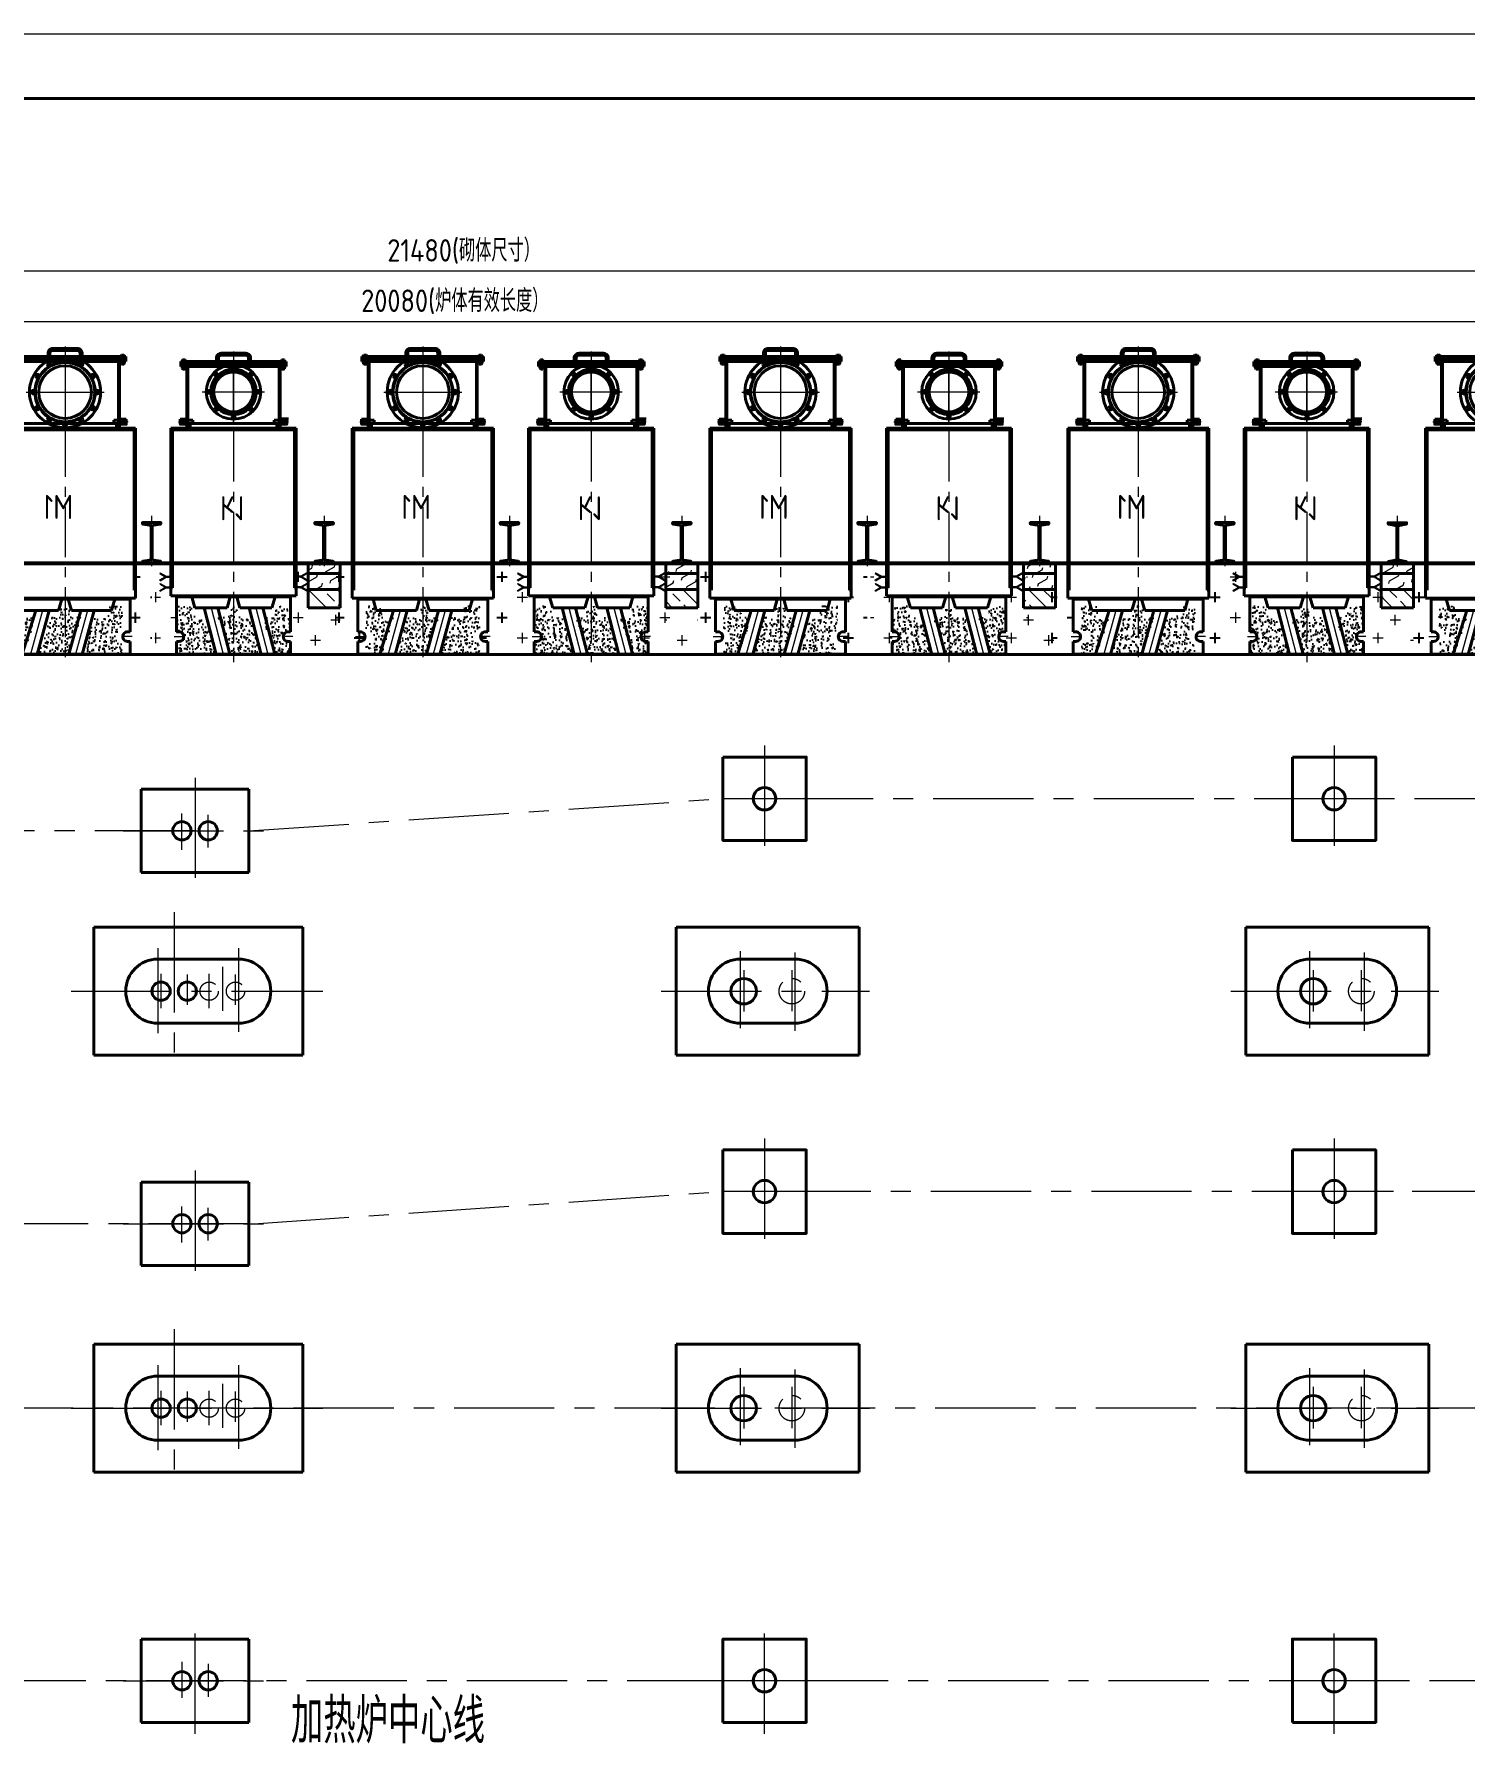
# Model space of a CAD drawing. Header units: millimetres. Extents: x 52110 to 400893, y -153728 to 31997.
# Drawn here: x 173265 to 182183, y -42213 to -31541 of the extents above; entities that cross this region are included whole.
import ezdxf

# ---------------------------------------------------------------- set-up
doc = ezdxf.new("R2010")
doc.units = ezdxf.units.MM
doc.header["$LTSCALE"] = 500
for name, pattern in [('CENTER', [2, 1.25, -0.25, 0.25, -0.25]), ('DASHED2', [0.375, 0.25, -0.125]), ('PHANTOM2', [1.25, 0.625, -0.125, 0.125, -0.125, 0.125, -0.125])]:
    doc.linetypes.add(name, pattern=pattern)
for name, color, linetype, lineweight in [('2D', 4, 'PHANTOM2', 20), ('BIAOZHU', 3, 'Continuous', 25), ('SHI', 7, 'Continuous', 40), ('WEN', 3, 'Continuous', 20), ('XI', 2, 'Continuous', 20), ('XU', 6, 'DASHED2', 20), ('ZHONG', 1, 'CENTER', 20)]:
    doc.layers.add(name, color=color, linetype=linetype, lineweight=lineweight)
doc.layers.add('HAN', color=9, linetype='Continuous')
doc.styles.add('GB', font='gbenor.shx', dxfattribs={"bigfont": 'gbcbig.shx'})
doc.dimstyles.new('ISO-25$0', dxfattribs={"dimscale": 40, "dimtxt": 3.5, "dimasz": 3.5, "dimexe": 1, "dimexo": 0.2, "dimgap": 1.2, "dimtad": 1, "dimtoh": 1, "dimdec": 1, "dimzin": 9, "dimdsep": 46, "dimtxsty": 'GB', "dimcen": 0, "dimclrd": 3, "dimclre": 3, "dimclrt": 256, "dimadec": 0, "dimazin": 2, "dimtfac": 1, "dimtdec": 1, "dimtix": 1, "dimtmove": 0, "dimatfit": 3, "dimldrblk": 'DOTSMALL', "dimfxl": 0, "dimlwd": -1, "dimlwe": 20, "dimarcsym": 0})

# ---------------------------------------------------------------- blocks, each defined once
blk = doc.blocks.new('A$C098867B6')
at = {"layer": 'SHI'}
for centre, radius in [((196, 193), 170), ((196, 193), 142), ((196, 193), 140), ((196, 346), 9), ((196, 193), 124), ((88, 301), 9), ((303, 301), 9), ((43, 193), 9), ((348, 193), 9), ((88, 85), 9), ((196, 41), 9), ((303, 85), 9)]:
    blk.add_circle(centre, radius, dxfattribs=at)
at = {"layer": 'ZHONG'}
for p, q in [((207, 346), (184, 346)), ((196, 387), (196, 0)), ((96, 309), (79, 293)), ((79, 309), (98, 291)), ((312, 309), (294, 291)), ((312, 293), (295, 310)), ((0, 193), (389, 193)), ((43, 205), (43, 181)), ((348, 181), (348, 205)), ((79, 77), (98, 95)), ((79, 94), (96, 77)), ((184, 41), (208, 41)), ((312, 77), (294, 95)), ((295, 77), (312, 94))]:
    blk.add_line(p, q, dxfattribs=at)
blk = doc.blocks.new('A$C6E3918EF')
at = {"layer": 'BIAOZHU'}
h = blk.add_hatch(dxfattribs=at)
h.set_pattern_fill('AR-CONC', color=256, scale=0.4, angle=90, style=0)
h.set_pattern_definition([(40, (-17986.71, -56021.376), (-6.375634, 72.87387), [7.62, -83.82]), (95, (-17986.71, -56021.376), (76.42266, -14.09713), [6.096, -67.056]), (349.549, (-17987.24, -56015.3), (70.046675, 58.777), [6.476, -71.236]), (43.8158, (-17966.39, -56021.38), (-16.81693, 108.43162), [11.43, -125.73]), (353.3644, (-17967.79, -56012.34), (98.97022, 94.9617), [9.714, -106.854]), (98.816, (-17966.39, -56021.38), (98.97005, 94.96184), [9.144, -100.584]), (69, (-17971.47, -56011.216), (-40.90621, 60.64595), [7.62, -83.82]), (124, (-17971.47, -56011.216), (73.67519, 24.72081), [6.096, -67.056]), (18.5486, (-17974.876, -56006.16), (32.76914, 85.3666), [6.476, -71.236]), (52.5, (-17986.707, -56021.376), (33.822016, 1.235441), [0, -66.2432, 0, -68.072, 0, -67.31]), (82.5, (-17986.707, -56021.376), (40.07223, 26.727865), [0, -38.8112, 0, -64.7192, 0, -25.654]), (122.5, (-17986.707, -56044.032), (-2.291498, 54.236238), [0, -25.4, 0, -79.248, 0, -105.156]), (132.5, (-17986.707, -56054.19), (10.170596, 59.251673), [0, -33.02, 0, -52.6288, 0, -74.676])])
h.paths.add_polyline_path([(845, 1889), (845, 1809), (830, 1809, 0.991576), (829, 1749), (845, 1749), (845, 1739), (845, 1589), (750, 1589), (730, 1659), (672, 1659), (747, 1889)])
h.paths.add_polyline_path([(663, 1889), (588, 1659), (530, 1659), (510, 1589), (490, 1589), (490, 1889)])
h.paths.add_polyline_path([(467, 1889), (490, 1889), (490, 1589), (470, 1589), (450, 1659), (392, 1659)])
h.paths.add_polyline_path([(383, 1889), (308, 1659), (250, 1659), (230, 1589), (135, 1589), (135, 1749), (149, 1749, 1.008496), (150, 1809), (135, 1809), (135, 1889)])
at = {"layer": 'WEN'}
h = blk.add_hatch(dxfattribs=at)
h.set_pattern_fill('CROSS', color=256, scale=20, style=0)
h.paths.add_polyline_path([(980, 1889), (845, 1889), (845, 1809), (830, 1809, 1.008496), (831, 1749), (845, 1749), (845, 1524), (880, 1524), (880, 1474), (908, 1474, 0.131652), (910, 1475), (947, 1496), (950, 1491), (916, 1471), (950, 1452), (947, 1447), (909, 1468), (880, 1468), (880, 1408), (908, 1408, 0.131652), (910, 1409), (947, 1430), (950, 1425), (916, 1405), (950, 1386), (947, 1381), (909, 1402), (880, 1402), (880, 1319), (980, 1319)])
edge = h.paths.add_edge_path()
edge.add_line((135, 1524), (135, 1889))
edge.add_line((135, 1889), (0, 1889))
edge.add_line((0, 1889), (0, 1319))
edge.add_line((0, 1319), (100, 1319))
edge.add_line((100, 1319), (100, 1402))
edge.add_line((100, 1402), (71, 1402))
edge.add_line((71, 1402), (33, 1381))
edge.add_line((33, 1381), (30, 1386))
edge.add_line((30, 1386), (64, 1405))
edge.add_line((64, 1405), (30, 1425))
edge.add_line((30, 1425), (33, 1430))
edge.add_line((33, 1430), (70, 1409))
edge.add_arc((72, 1411), 3, 240, 270)
edge.add_line((72, 1408), (100, 1408))
edge.add_line((100, 1408), (100, 1468))
edge.add_line((100, 1468), (71, 1468))
edge.add_line((71, 1468), (33, 1447))
edge.add_line((33, 1447), (30, 1452))
edge.add_line((30, 1452), (64, 1471))
edge.add_line((64, 1471), (30, 1491))
edge.add_line((30, 1491), (33, 1496))
edge.add_line((33, 1496), (70, 1475))
edge.add_arc((72, 1477), 3, 240, 270)
edge.add_line((72, 1474), (100, 1474))
edge.add_line((100, 1474), (100, 1524))
edge.add_line((100, 1524), (135, 1524))
at = {"layer": 'BIAOZHU'}
for p, q in [((0, 1889), (980, 1889)), ((0, 1319), (100, 1319)), ((880, 1319), (980, 1319))]:
    blk.add_line(p, q, dxfattribs=at)
at = {"layer": 'HAN'}
for p, q in [((176, 109), (176, 111)), ((186, 109), (186, 111)), ((794, 109), (794, 111)), ((804, 109), (804, 111))]:
    blk.add_line(p, q, dxfattribs=at)
at = {"layer": 'SHI'}
for p, q in [((135, 1809), (135, 1889)), ((140, 1889), (490, 1889)), ((308, 1600), (383, 1890)), ((392, 1600), (467, 1889)), ((845, 1889), (490, 1889)), ((588, 1600), (663, 1890)), ((672, 1600), (747, 1889)), ((845, 1809), (845, 1889)), ((845, 1809), (845, 1889)), ((150, 1809), (135, 1809)), ((135, 1739), (135, 1749)), ((135, 1524), (135, 1749)), ((135, 1524), (135, 1749)), ((149, 1749), (135, 1749)), ((830, 1809), (845, 1809)), ((831, 1749), (845, 1749)), ((845, 1739), (845, 1749)), ((845, 1524), (845, 1739)), ((100, 1474), (100, 1524)), ((100, 1524), (880, 1524)), ((135, 1530), (490, 1530)), ((230, 1530), (250, 1600)), ((250, 1600), (450, 1600)), ((470, 1530), (450, 1600)), ((845, 1530), (490, 1530)), ((530, 1600), (510, 1530)), ((730, 1600), (530, 1600)), ((750, 1530), (730, 1600)), ((880, 1524), (880, 1474)), ((100, 479), (100, 1474)), ((110, 1474), (100, 1474)), ((100, 479), (100, 1474)), ((110, 1474), (100, 1474)), ((100, 1474), (108, 1474)), ((100, 1474), (110, 1474)), ((110, 489), (110, 1474)), ((870, 489), (870, 1474)), ((880, 1474), (870, 1474)), ((880, 1474), (872, 1474)), ((880, 479), (880, 1474)), ((880, 479), (880, 1474)), ((880, 479), (880, 1474)), ((880, 489), (100, 489)), ((880, 479), (100, 479)), ((179, 449), (158, 449)), ((179, 429), (158, 429)), ((200, 449), (179, 449)), ((200, 429), (179, 429)), ((200, 479), (200, 94)), ((236, 449), (200, 449)), ((236, 429), (200, 429)), ((206, 479), (206, 94)), ((210, 479), (210, 489)), ((760, 479), (220, 479)), ((220, 479), (220, 449)), ((220, 449), (760, 449)), ((236, 449), (236, 429)), ((744, 449), (744, 429)), ((744, 449), (780, 449)), ((744, 429), (780, 429)), ((760, 479), (760, 449)), ((770, 479), (770, 489)), ((774, 479), (774, 94)), ((780, 479), (780, 94)), ((780, 449), (801, 449)), ((780, 429), (801, 429)), ((801, 449), (822, 449)), ((801, 429), (822, 429)), ((780, 421), (833, 421)), ((173, 109), (171, 108)), ((171, 108), (171, 98)), ((173, 109), (189, 109)), ((176, 111), (175, 110)), ((175, 110), (187, 110)), ((175, 109), (175, 110)), ((186, 111), (176, 111)), ((176, 108), (176, 98)), ((187, 110), (186, 111)), ((186, 108), (186, 98)), ((187, 109), (187, 110)), ((189, 109), (191, 108)), ((191, 108), (191, 98)), ((791, 109), (789, 108)), ((789, 108), (789, 98)), ((807, 109), (791, 109)), ((793, 110), (794, 111)), ((805, 110), (793, 110)), ((793, 109), (793, 110)), ((794, 111), (804, 111)), ((794, 108), (794, 98)), ((804, 111), (805, 110)), ((804, 108), (804, 98)), ((805, 109), (805, 110)), ((807, 109), (809, 108)), ((809, 108), (809, 98)), ((161, 94), (161, 63)), ((161, 94), (819, 94)), ((161, 78), (819, 78)), ((161, 75), (819, 75)), ((161, 63), (819, 63)), ((193, 97), (169, 97)), ((169, 97), (169, 94)), ((169, 61), (169, 63)), ((193, 61), (169, 61)), ((173, 97), (171, 98)), ((191, 97), (171, 97)), ((191, 61), (171, 61)), ((171, 55), (171, 61)), ((173, 53), (171, 55)), ((173, 97), (189, 97)), ((189, 53), (173, 53)), ((176, 55), (176, 61)), ((186, 55), (186, 61)), ((189, 97), (191, 98)), ((189, 53), (191, 55)), ((191, 55), (191, 61)), ((193, 97), (193, 94)), ((193, 61), (193, 63)), ((787, 97), (811, 97)), ((787, 97), (787, 94)), ((787, 61), (787, 63)), ((787, 61), (811, 61)), ((791, 97), (789, 98)), ((789, 97), (809, 97)), ((789, 61), (809, 61)), ((789, 55), (789, 61)), ((791, 53), (789, 55)), ((807, 97), (791, 97)), ((791, 53), (807, 53)), ((794, 55), (794, 61)), ((804, 55), (804, 61)), ((807, 97), (809, 98)), ((807, 53), (809, 55)), ((809, 55), (809, 61)), ((811, 97), (811, 94)), ((811, 61), (811, 63)), ((819, 94), (819, 63))]:
    blk.add_line(p, q, dxfattribs=at)
for points in [[(158, 423), (158, 455), (179, 455), (179, 423)], [(179, 423), (179, 455), (200, 455), (200, 423)], [(801, 423), (801, 455), (780, 455), (780, 423)], [(822, 423), (822, 455), (801, 455), (801, 423)]]:
    blk.add_lwpolyline(points, close=True, dxfattribs=at)
for points in [[(384, 63), (384, 42, 0.414214), (414, 12), (566, 12, 0.414214), (596, 42), (596, 63)], [(396, 63), (396, 42, 0.414214), (414, 24), (566, 24, 0.414214), (584, 42), (584, 63)]]:
    blk.add_lwpolyline(points, format="xyb", dxfattribs=at)
for centre, radius, start, end in [((150, 1779), 30, 269.0306, 90), ((830, 1779), 30, 90, 270.9694), ((172, 104), 5.17, 43.1408, 76.8592), ((181, 99), 9.75, 57.7958, 122.2042), ((190, 104), 5.17, 103.1408, 136.8592), ((790, 104), 5.17, 43.1408, 76.8592), ((799, 99), 9.75, 57.7958, 122.2042), ((808, 104), 5.17, 103.1408, 136.8592), ((172, 102), 5.17, 283.1408, 316.8592), ((172, 58), 5.17, 283.1408, 316.8592), ((181, 107), 9.75, 237.7958, 302.2042), ((181, 63), 9.75, 237.7958, 302.2042), ((190, 102), 5.17, 223.1408, 256.8592), ((190, 58), 5.17, 223.1408, 256.8592), ((790, 102), 5.17, 283.1408, 316.8592), ((790, 58), 5.17, 283.1408, 316.8592), ((799, 107), 9.75, 237.7958, 302.2042), ((799, 63), 9.75, 237.7958, 302.2042), ((808, 102), 5.17, 223.1408, 256.8592), ((808, 58), 5.17, 223.1408, 256.8592)]:
    blk.add_arc(centre, radius, start, end, dxfattribs=at)
at = {"layer": 'XU'}
for p, q in [((33, 1496), (30, 1491)), ((33, 1496), (70, 1475)), ((947, 1496), (910, 1475)), ((947, 1496), (950, 1491)), ((30, 1491), (68, 1469)), ((30, 1452), (64, 1471)), ((33, 1447), (30, 1452)), ((33, 1430), (30, 1425)), ((30, 1425), (68, 1403)), ((30, 1386), (64, 1405)), ((33, 1447), (71, 1468)), ((33, 1430), (70, 1409)), ((33, 1381), (71, 1402)), ((70, 1468), (100, 1468)), ((70, 1402), (100, 1402)), ((72, 1474), (100, 1474)), ((72, 1408), (100, 1408)), ((908, 1474), (880, 1474)), ((910, 1468), (880, 1468)), ((908, 1408), (880, 1408)), ((910, 1402), (880, 1402)), ((947, 1447), (909, 1468)), ((947, 1381), (909, 1402)), ((947, 1430), (910, 1409)), ((950, 1491), (911, 1469)), ((950, 1425), (911, 1403)), ((950, 1452), (916, 1471)), ((950, 1386), (916, 1405)), ((947, 1447), (950, 1452)), ((947, 1430), (950, 1425)), ((33, 1381), (30, 1386)), ((947, 1381), (950, 1386))]:
    blk.add_line(p, q, dxfattribs=at)
for centre, start, end in [((70, 1471), 240, 270), ((70, 1405), 240, 270), ((72, 1477), 240, 270), ((72, 1411), 240, 270), ((908, 1477), 270, 300), ((908, 1411), 270, 300), ((910, 1471), 270, 300), ((910, 1405), 270, 300)]:
    blk.add_arc(centre, 3, start, end, dxfattribs=at)
at = {"layer": 'ZHONG', "ltscale": 0.5}
for p, q in [((490, 0), (490, 1943)), ((350, 1600), (425, 1889)), ((630, 1600), (705, 1889))]:
    blk.add_line(p, q, dxfattribs=at)
at = {"layer": 'ZHONG'}
for p, q in [((121, 1779), (178, 1779)), ((859, 1779), (802, 1779)), ((490, 53), (490, 436)), ((181, 50), (181, 115)), ((799, 50), (799, 115))]:
    blk.add_line(p, q, dxfattribs=at)
at = {"layer": 'ZHONG', "ltscale": 0.3}
for p, q in [((147, 439), (204, 439)), ((833, 439), (776, 439))]:
    blk.add_line(p, q, dxfattribs=at)
at = {"layer": 'ZHONG'}
blk.add_lwpolyline([(390, 68), (390, 42, 0.414214), (414, 18), (415, 18), (566, 18, 0.414214), (590, 42), (590, 68)], format="xyb", dxfattribs=at)
at = {"layer": 'BIAOZHU'}
blk.add_blockref('A$C098867B6', (294, 60), dxfattribs=at)
at = {"layer": 'BIAOZHU', "style": 'GB'}
blk.add_text('k1', height=150, dxfattribs=at).set_placement((406, 903))
blk = doc.blocks.new('A$C456F6874')
at = {"layer": 'SHI'}
for centre, radius in [((244, 244), 222), ((244, 244), 188), ((244, 244), 185), ((144, 417), 11), ((244, 444), 11), ((344, 417), 11), ((71, 344), 11), ((244, 244), 164), ((417, 344), 11), ((44, 244), 11), ((444, 244), 11), ((71, 144), 11), ((417, 144), 11), ((144, 71), 11), ((244, 44), 11), ((344, 71), 11)]:
    blk.add_circle(centre, radius, dxfattribs=at)
at = {"layer": 'ZHONG'}
for p, q in [((136, 431), (152, 403)), ((259, 444), (228, 444)), ((244, 486), (244, 0)), ((352, 431), (335, 403)), ((57, 352), (85, 335)), ((78, 357), (63, 330)), ((157, 425), (130, 409)), ((357, 409), (330, 425)), ((431, 352), (402, 335)), ((425, 330), (409, 358)), ((0, 244), (488, 244)), ((44, 260), (44, 228)), ((444, 228), (444, 260)), ((57, 136), (85, 152)), ((63, 157), (78, 130)), ((431, 136), (402, 152)), ((409, 130), (425, 158)), ((130, 78), (157, 63)), ((136, 57), (152, 85)), ((228, 44), (260, 44)), ((330, 63), (357, 79)), ((352, 57), (335, 85))]:
    blk.add_line(p, q, dxfattribs=at)
blk = doc.blocks.new('A$C07C96E94')
at = {"layer": 'BIAOZHU'}
h = blk.add_hatch(dxfattribs=at)
h.set_pattern_fill('CROSS', color=256, scale=20, style=0)
h.paths.add_polyline_path([(1080, 1919), (945, 1919), (945, 1839), (930, 1839, 1.008496), (931, 1779), (945, 1779), (945, 1569), (980, 1569), (980, 1519), (980, 1354), (1080, 1354)])
h.paths.add_polyline_path([(0, 1354), (100, 1354), (100, 1519), (100, 1569), (135, 1569), (135, 1769), (135, 1779), (151, 1779, 0.991576), (150, 1839), (135, 1839), (135, 1919), (0, 1919)])
h = blk.add_hatch(dxfattribs=at)
h.set_pattern_fill('AR-CONC', color=256, scale=0.4, angle=90, style=0)
h.set_pattern_definition([(140, (19016.71, -55991.375), (6.375634, 72.87387), [7.62, -83.82]), (85, (19016.71, -55991.375), (-76.42266, -14.09713), [6.096, -67.056]), (190.451, (19017.24, -55985.3), (-70.046675, 58.777), [6.476, -71.236]), (136.1842, (18996.39, -55991.375), (16.81693, 108.43162), [11.43, -125.73]), (186.6356, (18997.79, -55982.34), (-98.97022, 94.9617), [9.714, -106.854]), (81.184, (18996.39, -55991.38), (-98.97005, 94.96184), [9.144, -100.584]), (111, (19001.47, -55981.215), (40.90621, 60.64595), [7.62, -83.82]), (56, (19001.47, -55981.215), (-73.67519, 24.72081), [6.096, -67.056]), (161.4514, (19004.876, -55976.16), (-32.76914, 85.3666), [6.476, -71.236]), (127.5, (19016.707, -55991.375), (-33.822016, 1.235441), [0, -66.2432, 0, -68.072, 0, -67.31]), (97.5, (19016.707, -55991.375), (-40.07223, 26.727865), [0, -38.8112, 0, -64.7192, 0, -25.654]), (57.5, (19016.707, -56014.032), (2.291498, 54.236238), [0, -25.4, 0, -79.248, 0, -105.156]), (47.5, (19016.707, -56024.19), (-10.170596, 59.251673), [0, -33.02, 0, -52.6288, 0, -74.676])])
h.paths.add_polyline_path([(185, 1919), (185, 1839), (200, 1839, -0.991576), (201, 1779), (185, 1779), (185, 1769), (185, 1619), (280, 1619), (300, 1689), (358, 1689), (283, 1919)])
h.paths.add_polyline_path([(367, 1919), (442, 1689), (500, 1689), (520, 1619), (540, 1619), (540, 1919)])
h.paths.add_polyline_path([(563, 1919), (540, 1919), (540, 1619), (560, 1619), (580, 1689), (638, 1689)])
h.paths.add_polyline_path([(647, 1919), (722, 1689), (780, 1689), (800, 1619), (895, 1619), (895, 1779), (881, 1779, -1.008496), (880, 1839), (895, 1839), (895, 1919)])
at = {"layer": '2D', "ltscale": 0.5}
for p, q in [((0, 1354), (100, 1354)), ((95, 1349), (95, 1354)), ((95, 1349), (95, 1354)), ((95, 1349), (95, 1354)), ((95, 1349), (100, 1349)), ((1080, 1354), (980, 1354)), ((985, 1349), (985, 1354)), ((985, 1349), (985, 1354)), ((985, 1349), (985, 1354)), ((985, 1349), (985, 1354)), ((985, 1349), (985, 1354))]:
    blk.add_line(p, q, dxfattribs=at)
at = {"layer": 'BIAOZHU'}
for p, q in [((0, 1919), (1080, 1919)), ((980, 1349), (985, 1349))]:
    blk.add_line(p, q, dxfattribs=at)
at = {"layer": 'HAN'}
for p, q in [((176, 109), (176, 111)), ((186, 109), (186, 111)), ((894, 109), (894, 111)), ((904, 109), (904, 111))]:
    blk.add_line(p, q, dxfattribs=at)
at = {"layer": 'SHI'}
for p, q in [((135, 1919), (540, 1919)), ((135, 1839), (135, 1919)), ((135, 1839), (135, 1919)), ((150, 1839), (135, 1839)), ((358, 1645), (273, 1919)), ((442, 1645), (367, 1920)), ((940, 1919), (540, 1919)), ((638, 1645), (563, 1919)), ((722, 1645), (647, 1920)), ((930, 1839), (945, 1839)), ((945, 1839), (945, 1919)), ((135, 1769), (135, 1779)), ((149, 1779), (135, 1779)), ((135, 1569), (135, 1769)), ((931, 1779), (945, 1779)), ((945, 1769), (945, 1779)), ((945, 1569), (945, 1779)), ((945, 1569), (945, 1779)), ((230, 1575), (250, 1645)), ((250, 1645), (500, 1645)), ((500, 1645), (520, 1575)), ((560, 1575), (580, 1645)), ((830, 1645), (580, 1645)), ((850, 1575), (830, 1645)), ((100, 1519), (100, 1569)), ((100, 1569), (980, 1569)), ((100, 509), (100, 1519)), ((100, 509), (100, 1519)), ((100, 1519), (108, 1519)), ((110, 519), (110, 1519)), ((135, 1575), (540, 1575)), ((945, 1575), (540, 1575)), ((970, 519), (970, 1519)), ((980, 1519), (970, 1519)), ((980, 1519), (972, 1519)), ((980, 1569), (980, 1519)), ((980, 509), (980, 1519)), ((980, 509), (980, 1519)), ((980, 509), (980, 1519)), ((980, 519), (100, 519)), ((980, 509), (100, 509)), ((179, 479), (158, 479)), ((179, 459), (158, 459)), ((200, 479), (179, 479)), ((200, 459), (179, 459)), ((200, 509), (200, 94)), ((236, 479), (200, 479)), ((236, 459), (200, 459)), ((206, 509), (206, 94)), ((210, 509), (210, 519)), ((860, 509), (220, 509)), ((220, 509), (220, 479)), ((220, 479), (860, 479)), ((236, 479), (236, 459)), ((844, 479), (844, 459)), ((844, 479), (880, 479)), ((844, 459), (880, 459)), ((860, 509), (860, 479)), ((870, 509), (870, 519)), ((874, 509), (874, 94)), ((880, 509), (880, 94)), ((880, 479), (901, 479)), ((880, 459), (901, 459)), ((901, 479), (922, 479)), ((901, 459), (922, 459)), ((173, 109), (171, 108)), ((171, 108), (171, 98)), ((173, 109), (189, 109)), ((176, 111), (175, 110)), ((175, 110), (187, 110)), ((175, 109), (175, 110)), ((186, 111), (176, 111)), ((176, 108), (176, 98)), ((187, 110), (186, 111)), ((186, 108), (186, 98)), ((187, 109), (187, 110)), ((189, 109), (191, 108)), ((191, 108), (191, 98)), ((891, 109), (889, 108)), ((889, 108), (889, 98)), ((907, 109), (891, 109)), ((893, 110), (894, 111)), ((905, 110), (893, 110)), ((893, 109), (893, 110)), ((894, 111), (904, 111)), ((894, 108), (894, 98)), ((904, 111), (905, 110)), ((904, 108), (904, 98)), ((905, 109), (905, 110)), ((907, 109), (909, 108)), ((909, 108), (909, 98)), ((161, 94), (161, 63)), ((161, 94), (919, 94)), ((161, 78), (919, 78)), ((161, 75), (919, 75)), ((161, 63), (919, 63)), ((193, 97), (169, 97)), ((169, 97), (169, 94)), ((169, 61), (169, 63)), ((193, 61), (169, 61)), ((173, 97), (171, 98)), ((191, 97), (171, 97)), ((191, 61), (171, 61)), ((171, 55), (171, 61)), ((173, 53), (171, 55)), ((173, 97), (189, 97)), ((189, 53), (173, 53)), ((176, 55), (176, 61)), ((186, 55), (186, 61)), ((189, 97), (191, 98)), ((189, 53), (191, 55)), ((191, 55), (191, 61)), ((193, 97), (193, 94)), ((193, 61), (193, 63)), ((887, 97), (911, 97)), ((887, 97), (887, 94)), ((887, 61), (887, 63)), ((887, 61), (911, 61)), ((891, 97), (889, 98)), ((889, 97), (909, 97)), ((889, 61), (909, 61)), ((889, 55), (889, 61)), ((891, 53), (889, 55)), ((907, 97), (891, 97)), ((891, 53), (907, 53)), ((894, 55), (894, 61)), ((904, 55), (904, 61)), ((907, 97), (909, 98)), ((907, 53), (909, 55)), ((909, 55), (909, 61)), ((911, 97), (911, 94)), ((911, 61), (911, 63)), ((919, 94), (919, 63))]:
    blk.add_line(p, q, dxfattribs=at)
for points in [[(158, 453), (158, 485), (179, 485), (179, 453)], [(179, 453), (179, 485), (200, 485), (200, 453)], [(901, 453), (901, 485), (880, 485), (880, 453)], [(922, 453), (922, 485), (901, 485), (901, 453)]]:
    blk.add_lwpolyline(points, close=True, dxfattribs=at)
for points in [[(434, 63), (434, 42, 0.414214), (464, 12), (616, 12, 0.414214), (646, 42), (646, 63)], [(446, 63), (446, 42, 0.414214), (464, 24), (616, 24, 0.414214), (634, 42), (634, 63)]]:
    blk.add_lwpolyline(points, format="xyb", dxfattribs=at)
for centre, radius, start, end in [((150, 1809), 30, 269.0306, 90), ((930, 1809), 30, 90, 270.9694), ((172, 104), 5.17, 43.1408, 76.8592), ((181, 99), 9.75, 57.7958, 122.2042), ((190, 104), 5.17, 103.1408, 136.8592), ((890, 104), 5.17, 43.1408, 76.8592), ((899, 99), 9.75, 57.7958, 122.2042), ((908, 104), 5.17, 103.1408, 136.8592), ((172, 102), 5.17, 283.1408, 316.8592), ((172, 58), 5.17, 283.1408, 316.8592), ((181, 107), 9.75, 237.7958, 302.2042), ((181, 63), 9.75, 237.7958, 302.2042), ((190, 102), 5.17, 223.1408, 256.8592), ((190, 58), 5.17, 223.1408, 256.8592), ((890, 102), 5.17, 283.1408, 316.8592), ((890, 58), 5.17, 283.1408, 316.8592), ((899, 107), 9.75, 237.7958, 302.2042), ((899, 63), 9.75, 237.7958, 302.2042), ((908, 102), 5.17, 223.1408, 256.8592), ((908, 58), 5.17, 223.1408, 256.8592)]:
    blk.add_arc(centre, radius, start, end, dxfattribs=at)
at = {"layer": 'ZHONG', "ltscale": 0.5}
for p, q in [((540, 0), (540, 1973)), ((400, 1645), (325, 1919)), ((680, 1645), (605, 1919))]:
    blk.add_line(p, q, dxfattribs=at)
at = {"layer": 'ZHONG'}
for p, q in [((121, 1809), (178, 1809)), ((959, 1809), (902, 1809)), ((540, 69), (540, 500)), ((181, 50), (181, 115)), ((899, 50), (899, 115))]:
    blk.add_line(p, q, dxfattribs=at)
at = {"layer": 'ZHONG', "ltscale": 0.3}
for p, q in [((147, 469), (204, 469)), ((933, 469), (876, 469))]:
    blk.add_line(p, q, dxfattribs=at)
at = {"layer": 'ZHONG'}
blk.add_lwpolyline([(440, 68), (440, 42, 0.414214), (464, 18), (465, 18), (616, 18, 0.414214), (640, 42), (640, 68)], format="xyb", dxfattribs=at)
at = {"layer": 'WEN', "rotation": 90}
blk.add_blockref('A$C456F6874', (784, 40), dxfattribs=at)
at = {"layer": 'BIAOZHU', "style": 'GB'}
blk.add_text('M1', height=150, rotation=180, dxfattribs=at).set_placement((591, 1075))
blk = doc.blocks.new('*D1107')
at = {"layer": 'Defpoints', "color": 0}
for p in [(165202, -33018), (165202, -35032), (186682, -35032)]:
    blk.add_point(p, dxfattribs=at)
at = {"layer": 'WEN', "color": 3, "linetype": 'ByBlock', "lineweight": 20}
for p, q in [((165202, -35024), (165202, -32978)), ((186682, -35024), (186682, -32978))]:
    blk.add_line(p, q, dxfattribs=at)
at = {"layer": 'WEN', "color": 3, "linetype": 'ByBlock'}
blk.add_line((186542, -33018), (165342, -33018), dxfattribs=at)
at = {"layer": 'WEN', "color": 3}
for points in [[(165342, -32995), (165342, -33042), (165202, -33018)], [(186542, -32995), (186542, -33042), (186682, -33018)]]:
    blk.add_solid(points, dxfattribs=at)
at = {"layer": 'WEN', "insert": (175942, -32896), "char_height": 140, "attachment_point": 5, "style": 'GB'}
blk.add_mtext('21480(砌体尺寸）', dxfattribs=at)
blk = doc.blocks.new('_DotSmall')
at = {"color": 0, "linetype": 'ByBlock', "const_width": 0.5}
blk.add_lwpolyline([(-0.0625, 0, 1), (0.0625, 0, 1)], format="xyb", close=True, dxfattribs=at)
blk = doc.blocks.new('gls')
at = {"layer": 'SHI'}
for p, q in [((186020, 53003), (185350, 53003)), ((185350, 52483), (185350, 53003)), ((186020, 52483), (186020, 53003)), ((186020, 52483), (185350, 52483))]:
    blk.add_line(p, q, dxfattribs=at)
for centre in [(185603, 52743), (185767, 52743)]:
    blk.add_circle(centre, 57, dxfattribs=at)
at = {"layer": 'ZHONG', "color": 1}
for p, q in [((185685, 53074), (185685, 52391)), ((185237, 52743), (186151, 52743))]:
    blk.add_line(p, q, dxfattribs=at)
at = {"layer": 'ZHONG'}
for p, q in [((185603, 52625), (185603, 52850)), ((185767, 52638), (185767, 52843))]:
    blk.add_line(p, q, dxfattribs=at)
blk = doc.blocks.new('gdkk')
at = {"layer": 'SHI'}
blk.add_lwpolyline([(187745, 53003), (188265, 53003), (188265, 52483), (187745, 52483)], close=True, dxfattribs=at)
blk.add_circle((188005, 52743), 70, dxfattribs=at)
at = {"layer": 'ZHONG', "color": 1}
for p, q in [((188005, 53074), (188005, 52378)), ((188375, 52743), (187630, 52743))]:
    blk.add_line(p, q, dxfattribs=at)
blk = doc.blocks.new('hskk')
at = {"layer": '2D'}
for centre in [(185903, 51793), (186067, 51793)]:
    blk.add_circle(centre, 57, dxfattribs=at)
at = {"layer": 'SHI'}
for p, q in [((186487, 52193), (185183, 52193)), ((185183, 52193), (185183, 51393)), ((186487, 51393), (186487, 52193)), ((185583, 51993), (186087, 51993)), ((185583, 51593), (186087, 51593)), ((186487, 51393), (185183, 51393))]:
    blk.add_line(p, q, dxfattribs=at)
for centre in [(185603, 51793), (185767, 51793)]:
    blk.add_circle(centre, 57, dxfattribs=at)
for centre, start, end in [((185583, 51793), 90, 270), ((186087, 51793), 270, 90)]:
    blk.add_arc(centre, 200, start, end, dxfattribs=at)
at = {"layer": 'ZHONG', "color": 1}
for p, q in [((185685, 52285), (185685, 51298)), ((185042, 51793), (186611, 51793))]:
    blk.add_line(p, q, dxfattribs=at)
at = {"layer": 'ZHONG'}
for p, q in [((185583, 52062), (185583, 51531)), ((186087, 51540), (186087, 52061)), ((185603, 51688), (185603, 51902)), ((185767, 51707), (185767, 51896)), ((185903, 51688), (185903, 51902)), ((185985, 51944), (185985, 51670)), ((186067, 51707), (186067, 51896))]:
    blk.add_line(p, q, dxfattribs=at)
blk = doc.blocks.new('hdkk')
at = {"layer": '2D'}
blk.add_circle((188305, 51793), 79.5, dxfattribs=at)
at = {"layer": 'SHI', "linetype": 'ByBlock'}
for p, q in [((188725, 52193), (187585, 52193)), ((187585, 51393), (187585, 52193)), ((188725, 51393), (187585, 51393))]:
    blk.add_line(p, q, dxfattribs=at)
at = {"layer": 'SHI'}
for p, q in [((188725, 52193), (188725, 51393)), ((187985, 51993), (188325, 51993)), ((187985, 51593), (188325, 51593))]:
    blk.add_line(p, q, dxfattribs=at)
blk.add_circle((188005, 51793), 79.5, dxfattribs=at)
for centre, start, end in [((187985, 51793), 90, 270), ((188325, 51793), 270, 90)]:
    blk.add_arc(centre, 200, start, end, dxfattribs=at)
at = {"layer": 'ZHONG'}
for p, q in [((187985, 51562), (187985, 52042)), ((188325, 51546), (188325, 52034)), ((188005, 51925), (188005, 51667)), ((188305, 51925), (188305, 51669)), ((187491, 51793), (188789, 51793))]:
    blk.add_line(p, q, dxfattribs=at)
blk = doc.blocks.new('*D1148')
at = {"layer": 'Defpoints', "color": 0}
for p in [(165847, -33335), (165847, -34470), (185927, -34470)]:
    blk.add_point(p, dxfattribs=at)
at = {"layer": 'WEN', "color": 3, "linetype": 'ByBlock', "lineweight": 20}
for p, q in [((165847, -34462), (165847, -33295)), ((185927, -34462), (185927, -33295))]:
    blk.add_line(p, q, dxfattribs=at)
at = {"layer": 'WEN', "color": 3, "linetype": 'ByBlock'}
blk.add_line((185787, -33335), (165987, -33335), dxfattribs=at)
at = {"layer": 'WEN', "color": 3}
for points in [[(165987, -33311), (165987, -33358), (165847, -33335)], [(185787, -33311), (185787, -33358), (185927, -33335)]]:
    blk.add_solid(points, dxfattribs=at)
at = {"layer": 'WEN', "insert": (175887, -33210), "char_height": 140, "attachment_point": 5, "style": 'GB'}
blk.add_mtext('20080(炉体有效长度）', dxfattribs=at)
blk = doc.blocks.new('dlz')
at = {"layer": 'SHI'}
blk.add_lwpolyline([(182777, 54421), (182777, 54425, 0.366629), (182773, 54430), (182732, 54437, -0.366629), (182723, 54447), (182723, 54645, -0.366629), (182732, 54655), (182773, 54662, 0.366629), (182777, 54666), (182777, 54671), (182661, 54671), (182661, 54666, 0.366629), (182665, 54662), (182707, 54655, -0.366629), (182715, 54645), (182715, 54447, -0.366629), (182707, 54437), (182665, 54430, 0.366629), (182661, 54425), (182661, 54421)], format="xyb", close=True, dxfattribs=at)
at = {"layer": 'ZHONG'}
blk.add_line((182719, 54714), (182719, 54399), dxfattribs=at)
blk = doc.blocks.new('A$C597D378B')
at = {"layer": 'WEN'}
h = blk.add_hatch(dxfattribs=at)
h.set_pattern_fill('FLEX', color=256, scale=10, angle=30, style=0)
h.set_pattern_definition([(30, (-174644.506, -16397.66), (-31.75, 54.992613), [63.5, -63.5]), (75, (-174589.513, -16365.91), (-31.750014, 54.992637), [15.875, -58.0526, 15.875, -89.8026])])
h.paths.add_polyline_path([(200, 505), (200, 565), (0, 565), (0, 505)])
h.paths.add_polyline_path([(0, 505), (0, 405), (200, 405), (200, 505)])
h = blk.add_hatch(dxfattribs=at)
h.set_pattern_fill('ANSI33', color=256, scale=20, angle=90, style=0)
h.set_pattern_definition([(135, (-174644.5, -16397.66), (-89.80256, -89.80256), []), (135, (-174644.5, -16307.86), (-89.80256, -89.80256), [63.5, -31.75])])
h.paths.add_polyline_path([(0, 405), (0, 291), (200, 291), (200, 405)])
h = blk.add_hatch(dxfattribs=at)
h.set_pattern_fill('CROSS', color=256, scale=20, style=0)
h.set_pattern_definition([(0, (-174644.5, -16397.66), (127, 127), [63.5, -190.5]), (90, (-174612.76, -16429.41), (-127, 127), [63.5, -190.5])])
h.paths.add_polyline_path([(0, 0), (200, 0), (200, 291), (0, 291)])
at = {"layer": 'SHI'}
for p, q in [((0, 565), (0, 291)), ((200, 565), (200, 291)), ((0, 505), (200, 505)), ((0, 405), (200, 405)), ((0, 291), (200, 291))]:
    blk.add_line(p, q, dxfattribs=at)
at = {"layer": 'WEN'}
blk.add_line((0, 565), (200, 565), dxfattribs=at)

msp = doc.modelspace()

# ---------------------------------------------------------------- hatches: boundary and pattern name
at = {"layer": 'WEN'}
h = msp.add_hatch(dxfattribs=at)
h.set_pattern_fill('FLEX', color=256, scale=8, angle=30, style=0)
h.set_pattern_definition([(30, (-3197.093, -51805.674), (-25.4, 43.99409), [50.8, -50.8]), (75, (-3153.1, -51780.274), (-25.400011, 43.9941095), [12.7, -46.44208, 12.7, -71.84208])])
h.paths.add_polyline_path([(186682.40863, -37373.01452), (186622.40863, -37373.01452), (186622.40863, -37608.01452), (186682.40863, -37608.01452)])
h.paths.add_polyline_path([(186682.40863, -37608.01452), (186622.40863, -37608.01452), (186622.40863, -37993.01452), (186682.40863, -37993.01452)])
h.paths.add_polyline_path([(186622.40863, -37373.01452), (186562.40863, -37373.01452), (186562.40863, -37993.01452), (186622.40863, -37993.01452)])
h.paths.add_polyline_path([(186682.40863, -38723.01452), (186622.40863, -38723.01452), (186622.40863, -39343.01452), (186682.40863, -39343.01452)])
h.paths.add_polyline_path([(186622.40863, -38723.01452), (186562.40863, -38723.01452), (186562.40863, -39343.01452), (186622.40863, -39343.01452)])
h.paths.add_polyline_path([(186682.40863, -40073.01452), (186622.40863, -40073.01452), (186622.40863, -40743.01452), (186682.40863, -40743.01452)])
h.paths.add_polyline_path([(186622.40863, -40073.01452), (186562.40863, -40073.01452), (186562.40863, -40743.01452), (186622.40863, -40743.01452)])
h.paths.add_polyline_path([(182535.06209, -42018.06045), (182535.06209, -41597.96859), (182354.15986, -41597.96859), (182354.15986, -42018.06045)], flags=9)
h.paths.add_polyline_path([(189750.50098, -42272.4297), (189750.50098, -41343.59934), (189539.98627, -41343.59934), (189539.98627, -42272.4297)], flags=9)
h.paths.add_polyline_path([(189015.24011, -41983.06045), (189015.24011, -41632.96859), (188840.14825, -41632.96859), (188840.14825, -41983.06045)], flags=9)
h.paths.add_polyline_path([(189015.24011, -40583.06045), (189015.24011, -40232.96859), (188840.14825, -40232.96859), (188840.14825, -40583.06045)], flags=9)
h.paths.add_polyline_path([(189020.02667, -39202.22712), (189020.02667, -38863.80192), (188840.14825, -38863.80192), (188840.14825, -39202.22712)], flags=9)
h.paths.add_polyline_path([(189020.02667, -37852.22712), (189020.02667, -37513.80192), (188840.14825, -37513.80192), (188840.14825, -37852.22712)], flags=9)
h.paths.add_polyline_path([(189020.02667, -36502.22712), (189020.02667, -36163.80192), (188840.14825, -36163.80192), (188840.14825, -36502.22712)], flags=9)
h.paths.add_polyline_path([(174282.788, -53492.47292), (174531.20532, -53492.47292), (174531.20532, -53152.66977), (174282.788, -53152.66977)], flags=9)
h.paths.add_polyline_path([(190326.36641, -54113.6929), (190969.88131, -54113.6929), (190969.88131, -53935.20163), (190326.36641, -53935.20163)], flags=9)
h.paths.add_polyline_path([(160685.44437, -41119.21801), (160930.44437, -41119.21801), (160930.44437, -40804.21801), (160685.44437, -40804.21801)], flags=9)
h.paths.add_polyline_path([(190027.29898, -40720.19803), (190238.3176, -40720.19803), (190238.3176, -40392.51274), (190027.29898, -40392.51274)], flags=9)
h.paths.add_polyline_path([(162244.34105, -53317.91933), (163397.39987, -53317.91933), (163397.39987, -52889.0958), (162244.34105, -52889.0958)], flags=9)
h.paths.add_polyline_path([(168167.02212, -53317.91933), (169316.90447, -53317.91933), (169316.90447, -52889.0958), (168167.02212, -52889.0958)], flags=9)
h.paths.add_polyline_path([(190413.46209, -53938.46197), (190882.78562, -53938.46197), (190882.78562, -53726.43256), (190413.46209, -53726.43256)], flags=9)
h.paths.add_polyline_path([(189597.85915, -53950.28041), (190066.38856, -53950.28041), (190066.38856, -53740.63335), (189597.85915, -53740.63335)], flags=9)
h.paths.add_polyline_path([(188795.4768, -53958.9513), (189268.77092, -53958.9513), (189268.77092, -53744.53954), (188795.4768, -53744.53954)], flags=9)
h.paths.add_polyline_path([(188122.84445, -54719.47159), (188437.40327, -54719.47159), (188437.40327, -54507.44217), (188122.84445, -54507.44217)], flags=9)
h.paths.add_polyline_path([(188177.39594, -54890.1848), (188382.85178, -54890.1848), (188382.85178, -54720.72896), (188177.39594, -54720.72896)], flags=9)
h.paths.add_polyline_path([(188676.82988, -54855.57453), (189099.41812, -54855.57453), (189099.41812, -54563.33923), (188676.82988, -54563.33923)], flags=9)
h.paths.add_polyline_path([(188751.35915, -54491.86865), (190013.8595, -54491.86865), (190013.8595, -54158.33923), (188751.35915, -54158.33923)], flags=9)
h.paths.add_polyline_path([(189653.05033, -54141.08923), (190011.19739, -54141.08923), (190011.19739, -53933.82453), (189653.05033, -53933.82453)], flags=9)
h.paths.add_polyline_path([(188850.66797, -54147.37777), (189213.57974, -54147.37777), (189213.57974, -53940.11307), (188850.66797, -53940.11307)], flags=9)
h.paths.add_polyline_path([(189359.13754, -54822.47469), (190849.11017, -54822.47469), (190849.11017, -54596.43907), (189359.13754, -54596.43907)], flags=9)
h.paths.add_polyline_path([(187253.18427, -54350.5654), (188454.68427, -54350.5654), (188454.68427, -54133.77128), (187253.18427, -54133.77128)], flags=9)
h.paths.add_polyline_path([(187415.66796, -54717.08923), (187736.57972, -54717.08923), (187736.57972, -54509.82453), (187415.66796, -54509.82453)], flags=9)
h.paths.add_polyline_path([(187429.05298, -54886.52775), (187723.19471, -54886.52775), (187723.19471, -54724.38601), (187429.05298, -54724.38601)], flags=9)
h.paths.add_polyline_path([(185427.88856, -54336.66276), (185820.35915, -54336.66276), (185820.35915, -54122.251), (185427.88856, -54122.251)], flags=9)
h.paths.add_polyline_path([(185425.50621, -54720.66276), (185822.7415, -54720.66276), (185822.7415, -54506.251), (185425.50621, -54506.251)], flags=9)
h.paths.add_polyline_path([(185428.68268, -54531.04512), (185819.56503, -54531.04512), (185819.56503, -54311.86865), (185428.68268, -54311.86865)], flags=9)
h.paths.add_polyline_path([(185428.68268, -54907.89806), (185819.56503, -54907.89806), (185819.56503, -54703.0157), (185428.68268, -54703.0157)], flags=9)
h.paths.add_polyline_path([(186029.30033, -54135.33923), (188350.2415, -54135.33923), (188350.2415, -53745.69217), (186029.30033, -53745.69217)], flags=9)
h.paths.add_polyline_path([(185973.61234, -34719.68976), (185973.61234, -33629.5427), (185556.70057, -33629.5427), (185556.70057, -34719.68976)], flags=9)
h.paths.add_polyline_path([(174818.60937, -42278.60245), (176135.74172, -42278.60245), (176135.74172, -41866.32304), (174818.60937, -41866.32304)], flags=9)
h.paths.add_polyline_path([(165831.41846, -50139.28941), (165831.41846, -49018.26), (165414.5067, -49018.26), (165414.5067, -50139.28941)], flags=9)
h = msp.add_hatch(dxfattribs=at)
h.set_pattern_fill('ANSI33', color=256, scale=20, style=0)
h.set_pattern_definition([(45, (-3197.09, -51805.67), (-89.80256, 89.80256), []), (45, (-3107.29, -51805.67), (-89.80256, 89.80256), [63.5, -31.75])])
h.paths.add_polyline_path([(186562.40863, -41473.01452), (186448.40863, -41473.01452), (186448.40863, -41808.01452), (186562.40863, -41808.01452)])
h.paths.add_polyline_path([(186562.40863, -41808.01452), (186448.40863, -41808.01452), (186448.40863, -41854.06742), (186448.40863, -42143.01452), (186562.40863, -42143.01452)])
h.paths.add_polyline_path([(186562.40863, -42873.01452), (186448.40863, -42873.01452), (186448.40863, -43254.06742), (186448.40863, -43543.01452), (186562.40863, -43543.01452)])
h.paths.add_polyline_path([(182535.06209, -42018.06045), (182535.06209, -41597.96859), (182354.15986, -41597.96859), (182354.15986, -42018.06045)], flags=9)
h.paths.add_polyline_path([(184033.21585, -46693.53279), (184289.88242, -46693.75974), (184290.03715, -46518.75981), (184033.37059, -46518.53286)], flags=9)
h.paths.add_polyline_path([(183393.82363, -47079.80756), (183393.82363, -46586.43729), (183207.30028, -46586.43729), (183207.30028, -47079.80756)], flags=9)
h.paths.add_polyline_path([(183081.54723, -45844.18073), (183081.54723, -45377.10639), (182900.82379, -45377.10639), (182900.82379, -45844.18073)], flags=9)
h.paths.add_polyline_path([(184060.00376, -44694.48526), (184316.67033, -44694.71133), (184316.82446, -44519.7114), (184060.1579, -44519.48533)], flags=9)
h.paths.add_polyline_path([(189750.50098, -42272.4297), (189750.50098, -41343.59934), (189539.98627, -41343.59934), (189539.98627, -42272.4297)], flags=9)
h.paths.add_polyline_path([(182018.40827, -46877.22712), (182018.40827, -46538.80192), (181837.50604, -46538.80192), (181837.50604, -46877.22712)], flags=9)
h.paths.add_polyline_path([(175731.52936, -45638.4846), (176093.28789, -45638.4846), (176093.28789, -45458.60617), (175731.52936, -45458.60617)], flags=9)
h.paths.add_polyline_path([(179281.52936, -45638.4846), (179643.28789, -45638.4846), (179643.28789, -45458.60617), (179281.52936, -45458.60617)], flags=9)
h.paths.add_polyline_path([(182831.52936, -45638.4846), (183193.28789, -45638.4846), (183193.28789, -45458.60617), (182831.52936, -45458.60617)], flags=9)
h.paths.add_polyline_path([(185194.02936, -44354.97587), (185520.78789, -44354.97587), (185520.78789, -44179.88401), (185194.02936, -44179.88401)], flags=9)
h.paths.add_polyline_path([(182018.40827, -44990.37509), (182018.40827, -44625.65396), (181837.50604, -44625.65396), (181837.50604, -44990.37509)], flags=9)
h.paths.add_polyline_path([(189015.24011, -41983.06045), (189015.24011, -41632.96859), (188840.14825, -41632.96859), (188840.14825, -41983.06045)], flags=9)
h.paths.add_polyline_path([(189015.24011, -40583.06045), (189015.24011, -40232.96859), (188840.14825, -40232.96859), (188840.14825, -40583.06045)], flags=9)
h.paths.add_polyline_path([(189015.24011, -43383.06045), (189015.24011, -43032.96859), (188840.14825, -43032.96859), (188840.14825, -43383.06045)], flags=9)
h.paths.add_polyline_path([(189020.02667, -39202.22712), (189020.02667, -38863.80192), (188840.14825, -38863.80192), (188840.14825, -39202.22712)], flags=9)
h.paths.add_polyline_path([(189020.02667, -44808.06045), (189020.02667, -44457.96859), (188840.14825, -44457.96859), (188840.14825, -44808.06045)], flags=9)
h.paths.add_polyline_path([(189015.24011, -46233.06045), (189015.24011, -45882.96859), (188840.14825, -45882.96859), (188840.14825, -46233.06045)], flags=9)
h.paths.add_polyline_path([(190551.90578, -43259.98961), (190747.90578, -43259.98961), (190747.90578, -43007.98961), (190551.90578, -43007.98961)], flags=9)
h.paths.add_polyline_path([(174282.788, -53492.47292), (174531.20532, -53492.47292), (174531.20532, -53152.66977), (174282.788, -53152.66977)], flags=9)
h.paths.add_polyline_path([(190326.36641, -54113.6929), (190969.88131, -54113.6929), (190969.88131, -53935.20163), (190326.36641, -53935.20163)], flags=9)
h.paths.add_polyline_path([(160685.44437, -41119.21801), (160930.44437, -41119.21801), (160930.44437, -40804.21801), (160685.44437, -40804.21801)], flags=9)
h.paths.add_polyline_path([(190027.29898, -40720.19803), (190238.3176, -40720.19803), (190238.3176, -40392.51274), (190027.29898, -40392.51274)], flags=9)
h.paths.add_polyline_path([(162244.34105, -53317.91933), (163397.39987, -53317.91933), (163397.39987, -52889.0958), (162244.34105, -52889.0958)], flags=9)
h.paths.add_polyline_path([(168167.02212, -53317.91933), (169316.90447, -53317.91933), (169316.90447, -52889.0958), (168167.02212, -52889.0958)], flags=9)
h.paths.add_polyline_path([(190413.46209, -53938.46197), (190882.78562, -53938.46197), (190882.78562, -53726.43256), (190413.46209, -53726.43256)], flags=9)
h.paths.add_polyline_path([(189597.85915, -53950.28041), (190066.38856, -53950.28041), (190066.38856, -53740.63335), (189597.85915, -53740.63335)], flags=9)
h.paths.add_polyline_path([(188795.4768, -53958.9513), (189268.77092, -53958.9513), (189268.77092, -53744.53954), (188795.4768, -53744.53954)], flags=9)
h.paths.add_polyline_path([(188122.84445, -54719.47159), (188437.40327, -54719.47159), (188437.40327, -54507.44217), (188122.84445, -54507.44217)], flags=9)
h.paths.add_polyline_path([(188177.39594, -54890.1848), (188382.85178, -54890.1848), (188382.85178, -54720.72896), (188177.39594, -54720.72896)], flags=9)
h.paths.add_polyline_path([(188676.82988, -54855.57453), (189099.41812, -54855.57453), (189099.41812, -54563.33923), (188676.82988, -54563.33923)], flags=9)
h.paths.add_polyline_path([(188751.35915, -54491.86865), (190013.8595, -54491.86865), (190013.8595, -54158.33923), (188751.35915, -54158.33923)], flags=9)
h.paths.add_polyline_path([(189653.05033, -54141.08923), (190011.19739, -54141.08923), (190011.19739, -53933.82453), (189653.05033, -53933.82453)], flags=9)
h.paths.add_polyline_path([(188850.66797, -54147.37777), (189213.57974, -54147.37777), (189213.57974, -53940.11307), (188850.66797, -53940.11307)], flags=9)
h.paths.add_polyline_path([(189359.13754, -54822.47469), (190849.11017, -54822.47469), (190849.11017, -54596.43907), (189359.13754, -54596.43907)], flags=9)
h.paths.add_polyline_path([(187253.18427, -54350.5654), (188454.68427, -54350.5654), (188454.68427, -54133.77128), (187253.18427, -54133.77128)], flags=9)
h.paths.add_polyline_path([(187415.66796, -54717.08923), (187736.57972, -54717.08923), (187736.57972, -54509.82453), (187415.66796, -54509.82453)], flags=9)
h.paths.add_polyline_path([(187429.05298, -54886.52775), (187723.19471, -54886.52775), (187723.19471, -54724.38601), (187429.05298, -54724.38601)], flags=9)
h.paths.add_polyline_path([(185427.88856, -54336.66276), (185820.35915, -54336.66276), (185820.35915, -54122.251), (185427.88856, -54122.251)], flags=9)
h.paths.add_polyline_path([(185425.50621, -54720.66276), (185822.7415, -54720.66276), (185822.7415, -54506.251), (185425.50621, -54506.251)], flags=9)
h.paths.add_polyline_path([(185428.68268, -54531.04512), (185819.56503, -54531.04512), (185819.56503, -54311.86865), (185428.68268, -54311.86865)], flags=9)
h.paths.add_polyline_path([(185428.68268, -54907.89806), (185819.56503, -54907.89806), (185819.56503, -54703.0157), (185428.68268, -54703.0157)], flags=9)
h.paths.add_polyline_path([(186029.30033, -54135.33923), (188350.2415, -54135.33923), (188350.2415, -53745.69217), (186029.30033, -53745.69217)], flags=9)
h.paths.add_polyline_path([(185973.61234, -34719.68976), (185973.61234, -33629.5427), (185556.70057, -33629.5427), (185556.70057, -34719.68976)], flags=9)
h.paths.add_polyline_path([(174818.60937, -42278.60245), (176135.74172, -42278.60245), (176135.74172, -41866.32304), (174818.60937, -41866.32304)], flags=9)
h.paths.add_polyline_path([(165831.41846, -50139.28941), (165831.41846, -49018.26), (165414.5067, -49018.26), (165414.5067, -50139.28941)], flags=9)

# ---------------------------------------------------------------- linework, layer by layer
at = {"layer": 'SHI'}
for p, q in [((165197.40863, -34838.01452), (186788.40863, -34838.01452)), ((165202.40863, -34843.01452), (186782.40863, -34843.01452)), ((165666.40863, -35408.01452), (186218.40863, -35408.01452))]:
    msp.add_line(p, q, dxfattribs=at)
msp.add_lwpolyline([(158824.12385, -54901.45688), (191064.12385, -54901.45688), (191064.12385, -31941.45688), (158824.12385, -31941.45688)], close=True, dxfattribs=at)
at = {"layer": 'WEN'}
for p, q in [((181367.40863, -35977.42603), (181367.40863, -35977.42603)), ((181367.40863, -38427.42603), (181367.40863, -38427.42603)), ((181367.40863, -42138.60302), (181367.40863, -42138.60302))]:
    msp.add_line(p, q, dxfattribs=at)
at = {"layer": 'XI'}
msp.add_lwpolyline([(157824.12385, -55301.45688), (191464.12385, -55301.45688), (191464.12385, -31541.45688), (157824.12385, -31541.45688)], close=True, dxfattribs=at)
at = {"layer": 'ZHONG', "color": 1}
for p, q in [((174602.40863, -36508.01452), (177557.41986, -36308.01452)), ((185494.64936, -36308.01452), (177817.40863, -36308.01452)), ((174267.40863, -36508.01452), (166553.63614, -36508.01452)), ((174602.40863, -38960.55697), (177557.41986, -38758.01452)), ((185480.1941, -38758.01452), (177557.41986, -38758.01452)), ((174602.40863, -38958.01452), (166553.63614, -38958.01452)), ((185507.40863, -40108.01452), (166305.0153, -40108.01452))]:
    msp.add_line(p, q, dxfattribs=at)
at = {"layer": 'ZHONG'}
msp.add_line((188587.43549, -41808.01452), (163717.45881, -41808.01452), dxfattribs=at)

# ---------------------------------------------------------------- block references
at = {"layer": 'SHI'}
for name, p in [('dlz', (-8721.75318, -89257.63981)), ('dlz', (-7646.75318, -89257.63981)), ('dlz', (-6491.75318, -89257.63981)), ('dlz', (-5416.75318, -89257.63981)), ('dlz', (-4261.75318, -89257.63981)), ('dlz', (-3186.75318, -89257.63981)), ('dlz', (-2031.75318, -89257.63981)), ('dlz', (-956.75318, -89258.72951)), ('gdkk', (-10187.09339, -89051.17049)), ('gdkk', (-6637.09339, -89051.17049)), ('gls', (-11417.09339, -89251.17049)), ('hskk', (-11547.09339, -89301.17049)), ('hdkk', (-10317.09339, -89301.17049)), ('hdkk', (-6767.09339, -89301.17049)), ('gdkk', (-10187.09339, -91501.17049)), ('gdkk', (-6637.09339, -91501.17049)), ('gls', (-11417.09339, -91701.17049)), ('hskk', (-11547.09339, -91901.17049)), ('hdkk', (-10317.09339, -91901.17049)), ('hdkk', (-6767.09339, -91901.17049))]:
    msp.add_blockref(name, p, dxfattribs=at)
at = {"layer": 'SHI', "xscale": -1, "rotation": 180}
for name, p in [('gls', (-11417.09339, 10935.14144)), ('gdkk', (-10187.09339, 10935.14144)), ('gdkk', (-6637.09339, 10935.14144))]:
    msp.add_blockref(name, p, dxfattribs=at)
at = {"layer": 'WEN', "xscale": -1, "rotation": 180}
for name, p in [('A$C07C96E94', (172917.41194, -33488.66287)), ('A$C07C96E94', (175147.41194, -33488.66287)), ('A$C07C96E94', (177377.41194, -33488.66287)), ('A$C07C96E94', (179607.41194, -33488.66287)), ('A$C07C96E94', (181837.41194, -33488.66287)), ('A$C6E3918EF', (174017.41208, -33518.66292)), ('A$C6E3918EF', (176247.41208, -33518.66292)), ('A$C6E3918EF', (178477.41208, -33518.66292)), ('A$C6E3918EF', (180707.41208, -33518.66292))]:
    msp.add_blockref(name, p, dxfattribs=at)
at = {"layer": 'WEN'}
for p in [(174972.41221, -35408.01459), (177202.41221, -35408.01459), (179432.41221, -35408.01459), (181662.41221, -35408.01459)]:
    msp.add_blockref('A$C597D378B', p, dxfattribs=at)

# ---------------------------------------------------------------- texts
at = {"layer": 'WEN', "style": 'GB'}
msp.add_text('加热炉中心线', height=280, dxfattribs=at).set_placement((174865.70496, -42197.53627))

# ---------------------------------------------------------------- dimensions: what is measured, and where the dimension line sits
at = {"layer": 'WEN'}
for base, p1, p2, text, override, picture, middle in [((165202.40863, -33018.19021), (186682.40863, -35031.76003), (165202.40863, -35031.76003), '<>(砌体尺寸）', {"dimatfit": 0, "dimfxl": 1.8}, '*D1107', (175942.40863, -32895.55786)), ((165847.40863, -33334.54948), (185927.40863, -34470.42647), (165847.40863, -34470.42647), '<>(炉体有效长度）', {"dimatfit": 0, "dimfxl": 1.25}, '*D1148', (175887.40863, -33209.60095))]:
    dim = msp.add_linear_dim(base=base, p1=p1, p2=p2, text=text, dimstyle='ISO-25$0', override=override, dxfattribs=at)
    dim.commit()
    dim.dimension.update_dxf_attribs({"geometry": picture, "text_midpoint": middle})

doc.saveas('drawing.dxf')
